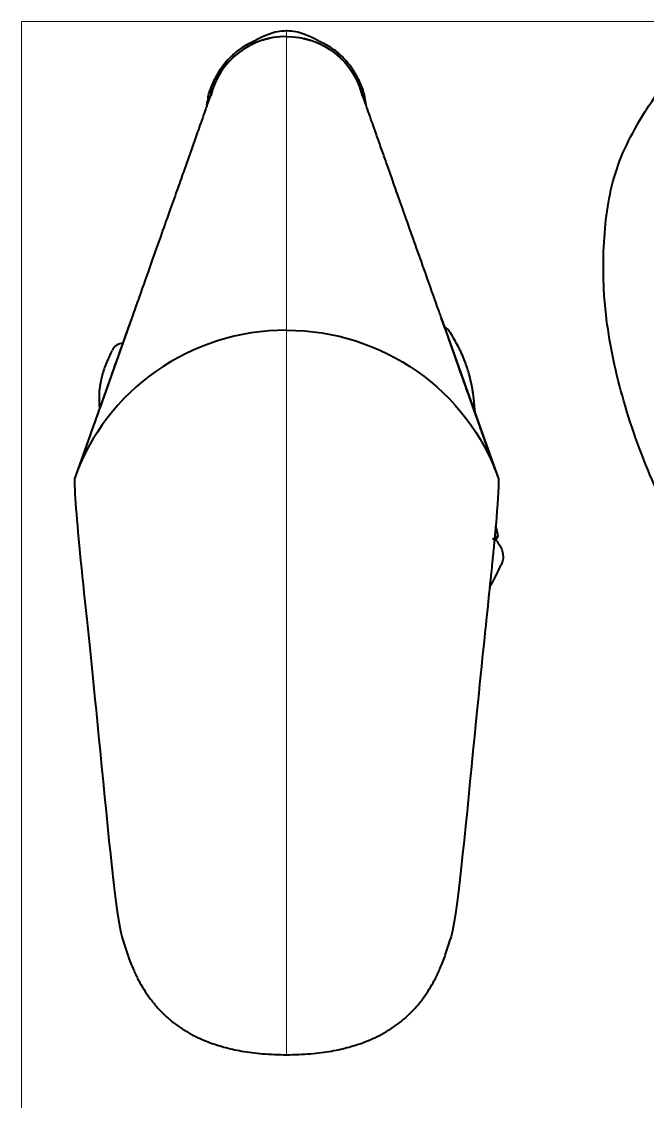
# Model space of a CAD drawing. Header units: millimetres. Extents: x 19 to 296, y 1 to 200.
# Drawn here: x 19.5 to 71.1, y 110.9 to 200 of the extents above; entities that cross this region are included whole.
import ezdxf

# ---------------------------------------------------------------- set-up
doc = ezdxf.new("R2010")
doc.units = ezdxf.units.MM
doc.header["$LTSCALE"] = 12.7
for name, color, linetype, lineweight in [('BORDER_FRAME', 7, 'Continuous', 15), ('TANGENT_LINES', 7, 'Continuous', 15), ('Visible', 7, 'Continuous', 40)]:
    doc.layers.add(name, color=color, linetype=linetype, lineweight=lineweight)

msp = doc.modelspace()

# ---------------------------------------------------------------- linework, layer by layer
at = {"layer": 'BORDER_FRAME'}
for p, q in [((19.474, 10), (19.474, 200)), ((19.474, 200), (296.474, 200))]:
    msp.add_line(p, q, dxfattribs=at)
at = {"layer": 'TANGENT_LINES'}
for p, q in [((41.334, 199.233), (41.334, 198.771)), ((41.334, 198.771), (41.334, 174.538)), ((41.334, 174.538), (41.334, 114.75))]:
    msp.add_line(p, q, dxfattribs=at)
at = {"layer": 'Visible'}
for p, q in [((41.385, 199.232), (41.334, 199.234)), ((35.021, 194.361), (34.973, 194.218)), ((35.267, 194.507), (35.081, 193.976)), ((47.515, 194.186), (47.401, 194.507)), ((47.695, 194.218), (47.648, 194.361)), ((35.081, 193.976), (34.769, 193.092)), ((47.9, 193.091), (47.515, 194.186)), ((28.56, 175.552), (23.834, 162.283)), ((54.372, 174.809), (54.104, 175.564)), ((54.104, 175.564), (58.834, 162.283)), ((24.243, 163.396), (24.095, 162.982)), ((58.529, 157.668), (58.58, 157.386)), ((58.671, 157.39), (58.608, 157.243)), ((58.789, 157.588), (58.72, 157.434))]:
    msp.add_line(p, q, dxfattribs=at)
for centre, radius, start, end in [((50.48, 156.089), 8.443, 10.22324, 15.68409), ((29.209, 175.21), 34.432, 328.83144, 329.21568), ((36.712, 165.497), 24.608, 330.32235, 335.23311)]:
    msp.add_arc(centre, radius, start, end, dxfattribs=at)
for centre, major_axis, ratio, start_param, end_param in [((41.334, 192.49), (6.406, 0), 0.980422, 1.570796, 2.920278), ((41.334, 192.49), (6.406, 0), 0.980422, 1.570796, 2.817912), ((41.334, 156.4), (18.5, 0), 0.980422, 1.570796, 2.811295), ((41.334, 156.4), (18.5, 0), 0.980422, 1.570796, 2.811295), ((107.633, 198.367), (80.775, 30.473), 0.340686, 3.938162, 3.939552)]:
    msp.add_ellipse(centre, major_axis=major_axis, ratio=ratio, start_param=start_param, end_param=end_param, dxfattribs=at)
at = {"layer": 'Visible', "extrusion": (0, 0, -1)}
for centre, major_axis, ratio, start_param, end_param in [((41.334, 192.49), (-6.406, 0), 0.980422, 1.570796, 2.920278), ((41.334, 192.49), (-6.406, 0), 0.980422, 1.570796, 2.817911), ((41.334, 156.4), (-18.5, 0), 0.980422, 1.570796, 2.811295), ((41.334, 156.4), (-18.5, 0), 0.980422, 1.570796, 2.811295), ((-299.199, 330.569), (-832.18, -313.942), 0.340686, 4.399679, 4.4)]:
    msp.add_ellipse(centre, major_axis=major_axis, ratio=ratio, start_param=start_param, end_param=end_param, dxfattribs=at)
at = {"layer": 'Visible'}
for points, knots in [([(41.334, 199.234), (41.078, 199.214), (40.579, 199.176), (39.924, 198.982), (39.363, 198.754), (38.918, 198.533), (38.548, 198.332), (38.393, 198.25), (38.264, 198.182), (38.042, 198.081), (37.821, 197.966), (37.26, 197.577), (36.974, 197.323), (36.625, 196.991), (36.221, 196.534), (35.77, 195.919), (35.32, 195.14), (35.119, 194.617), (35.021, 194.361)], [0, 0, 0, 0, 0.077432, 0.150822, 0.219695, 0.283185, 0.340211, 0.37655, 0.409931, 0.452543, 0.498178, 0.570755, 0.627123, 0.687324, 0.756683, 0.834542, 0.918854, 1, 1, 1, 1]), ([(47.648, 194.361), (47.55, 194.617), (47.349, 195.14), (46.899, 195.919), (46.448, 196.534), (46.044, 196.991), (45.694, 197.323), (45.409, 197.577), (44.848, 197.966), (44.627, 198.081), (44.404, 198.182), (44.276, 198.25), (44.121, 198.332), (43.751, 198.533), (43.306, 198.754), (42.747, 198.982), (42.091, 199.174), (41.622, 199.213), (41.385, 199.232)], [0, 0, 0, 0, 0.081359, 0.165892, 0.243956, 0.313497, 0.373857, 0.430372, 0.50314, 0.548895, 0.591619, 0.625088, 0.661522, 0.718699, 0.782354, 0.851409, 0.924991, 1, 1, 1, 1]), ([(34.769, 193.093), (34.851, 193.636), (34.921, 194.023), (34.973, 194.217), (34.981, 194.247), (34.989, 194.272), (34.996, 194.293), (35.006, 194.321), (35.016, 194.341), (35.024, 194.351), (35.026, 194.353), (35.027, 194.355), (35.029, 194.356), (35.048, 194.372), (35.063, 194.334), (35.073, 194.236), (35.078, 194.18), (35.082, 194.104), (35.083, 194.007)], [0.95326792, 0.95326792, 0.95326792, 0.95326792, 0.97322161, 0.97322161, 0.97322161, 0.97627566, 0.97627566, 0.97627566, 0.98055934, 0.98055934, 0.98055934, 0.98130692, 0.98130692, 0.98130692, 0.9915313, 0.9915313, 0.9915313, 0.99743512, 0.99743512, 0.99743512, 0.99743512]), ([(47.9, 193.093), (47.818, 193.636), (47.748, 194.023), (47.695, 194.217), (47.674, 194.296), (47.656, 194.343), (47.64, 194.356), (47.62, 194.372), (47.606, 194.334), (47.596, 194.236), (47.591, 194.18), (47.587, 194.104), (47.585, 194.007)], [0.95326483, 0.95326483, 0.95326483, 0.95326483, 0.97322161, 0.97322161, 0.97322161, 0.98130692, 0.98130692, 0.98130692, 0.9915313, 0.9915313, 0.9915313, 0.99743607, 0.99743607, 0.99743607, 0.99743607]), ([(34.769, 193.092), (34.755, 193.052), (34.699, 192.892), (34.155, 191.35), (33.72, 190.118), (33.261, 188.819), (32.818, 187.567), (32.278, 186.04), (31.647, 184.26), (30.911, 182.182), (30.072, 179.813), (29.096, 177.061), (28.72, 176), (28.561, 175.552)], [0, 0, 0, 0, 0.030383, 0.120557, 0.20731, 0.29042, 0.373503, 0.464821, 0.564006, 0.670505, 0.786702, 0.909852, 1, 1, 1, 1]), ([(54.104, 175.564), (54.01, 175.829), (53.757, 176.543), (52.794, 179.258), (51.985, 181.54), (51.221, 183.697), (50.562, 185.558), (50.051, 187), (49.612, 188.243), (49.232, 189.318), (48.8, 190.541), (48.433, 191.579), (47.908, 193.068), (47.901, 193.09), (47.9, 193.091)], [0, 0, 0, 0, 0.069948, 0.188845, 0.30148, 0.407513, 0.506533, 0.593616, 0.673813, 0.749307, 0.827501, 0.908665, 0.992638, 1, 1, 1, 1]), ([(28.561, 175.552), (28.348, 174.953), (28.015, 174.014), (27.871, 173.609), (27.819, 173.462)], [0, 0, 0, 0, 0.637503, 1, 1, 1, 1]), ([(56.899, 167.693), (56.61, 168.506), (55.999, 170.226), (54.842, 173.485), (54.503, 174.441), (54.372, 174.809)], [0, 0, 0, 0, 0.355118, 0.751258, 1, 1, 1, 1]), ([(54.373, 174.809), (54.403, 174.792), (54.453, 174.764), (54.48, 174.745), (54.518, 174.717), (54.518, 174.717), (54.52, 174.716), (54.523, 174.713), (54.536, 174.703), (54.582, 174.668), (54.741, 174.512), (54.81, 174.407), (54.844, 174.356)], [0, 0, 0, 0, 0.14524, 0.242069, 0.339343, 0.345501, 0.362889, 0.391933, 0.44853, 0.560637, 0.787674, 1, 1, 1, 1]), ([(56.897, 167.727), (56.896, 167.744), (56.89, 167.811), (56.839, 168.418), (56.784, 168.91), (56.724, 169.352), (56.669, 169.702), (56.568, 170.252), (56.382, 171.015), (56.056, 171.999), (55.545, 173.176), (55.093, 173.938), (54.865, 174.323)], [0, 0, 0, 0, 0.033445, 0.12973, 0.22293, 0.304928, 0.37931, 0.471939, 0.583403, 0.711635, 0.854334, 1, 1, 1, 1]), ([(27.819, 173.462), (27.476, 172.498), (26.813, 170.629), (26.209, 168.93), (25.917, 168.107)], [0, 0, 0, 0, 0.515796, 1, 1, 1, 1]), ([(27.816, 173.468), (27.81, 173.469), (27.779, 173.472), (27.193, 173.333), (27.025, 173.022), (26.94, 172.866)], [0, 0, 0, 0, 0.100317, 0.548708, 1, 1, 1, 1]), ([(26.928, 172.844), (26.769, 172.521), (26.449, 171.873), (26.104, 170.843), (25.936, 169.954), (25.859, 169.397), (25.877, 168.349), (25.897, 168.179), (25.904, 168.126)], [0, 0, 0, 0, 0.197468, 0.396682, 0.572983, 0.721934, 0.913144, 1, 1, 1, 1]), ([(25.917, 168.107), (25.799, 167.774), (25.474, 166.859), (24.722, 164.744), (24.243, 163.396)], [0, 0, 0, 0, 0.362982, 1, 1, 1, 1]), ([(58.574, 162.982), (58.047, 164.463), (57.262, 166.672), (56.989, 167.44), (56.899, 167.693)], [0, 0, 0, 0, 0.670764, 1, 1, 1, 1]), ([(23.834, 162.283), (23.834, 159.544), (25.363, 146.881), (27.122, 127.214), (27.732, 124.55), (27.803, 124.309)], [0, 0, 0, 0, 0.197185, 0.3302742, 0.3482877, 0.3482877, 0.3482877, 0.3482877]), ([(58.834, 162.283), (58.834, 161.438), (58.748, 160.135), (58.599, 158.452), (58.598, 158.436), (58.596, 158.42), (58.595, 158.405), (58.59, 158.348), (58.585, 158.292), (58.58, 158.235), (58.564, 158.055), (58.547, 157.871), (58.53, 157.684), (58.524, 157.619), (58.518, 157.554), (58.512, 157.488), (58.507, 157.443), (58.503, 157.399), (58.499, 157.354), (58.498, 157.339), (58.496, 157.325), (58.495, 157.311), (58.488, 157.24), (58.482, 157.168), (58.475, 157.096), (58.471, 157.054), (58.467, 157.012), (58.463, 156.97), (58.418, 156.507), (58.371, 156.022), (58.32, 155.517), (58.315, 155.468), (58.31, 155.418), (58.305, 155.368), (58.278, 155.09), (58.249, 154.806), (58.219, 154.516), (58.215, 154.47), (58.21, 154.423), (58.205, 154.377), (58.199, 154.314), (58.192, 154.25), (58.186, 154.186), (58.158, 153.915), (58.13, 153.639), (58.101, 153.358), (57.774, 150.201), (56.736, 140.515), (55.547, 127.214), (54.937, 124.55), (54.866, 124.309)], [0, 0, 0, 0, 0.0608168, 0.0608168, 0.0608168, 0.0613821, 0.0613821, 0.0613821, 0.0634082, 0.0634082, 0.0634082, 0.0697739, 0.0697739, 0.0697739, 0.0719709, 0.0719709, 0.0719709, 0.0734594, 0.0734594, 0.0734594, 0.0739313, 0.0739313, 0.0739313, 0.0762712, 0.0762712, 0.0762712, 0.0776399, 0.0776399, 0.0776399, 0.0925564, 0.0925564, 0.0925564, 0.0940198, 0.0940198, 0.0940198, 0.102177, 0.102177, 0.102177, 0.1034707, 0.1034707, 0.1034707, 0.105239, 0.105239, 0.105239, 0.1127476, 0.1127476, 0.1127476, 0.197185, 0.3302742, 0.3482877, 0.3482877, 0.3482877, 0.3482877]), ([(58.53, 157.302), (58.55, 157.281), (58.57, 157.26), (58.589, 157.239), (58.611, 157.215), (58.746, 157.062), (58.956, 156.763), (59.144, 156.332), (59.222, 155.897), (59.185, 155.505), (59.097, 155.268), (59.047, 155.169)], [41.734802, 41.734802, 41.734802, 41.734802, 43.227908, 43.227908, 43.227908, 44.906605, 53.957527, 63.008449, 72.059372, 81.110294, 88.095779, 88.095779, 88.095779, 88.095779]), ([(58.606, 157.241), (58.622, 157.268), (58.651, 157.316), (58.678, 157.363), (58.713, 157.422), (58.734, 157.457)], [0, 0, 0, 0, 0.343009, 0.612398, 1, 1, 1, 1]), ([(27.801, 124.315), (27.942, 123.856), (28.211, 122.981), (28.637, 121.907), (29.036, 121.058), (29.434, 120.336), (29.906, 119.601), (30.464, 118.871), (31.116, 118.164), (31.809, 117.544), (32.531, 117.007), (33.281, 116.544), (34.054, 116.145), (35, 115.746), (36.189, 115.36), (37.643, 115.034), (39.363, 114.797), (40.663, 114.766), (41.334, 114.75)], [0, 0, 0, 0, 0.070501, 0.134315, 0.19142, 0.245068, 0.300318, 0.35729, 0.415523, 0.472778, 0.529039, 0.584536, 0.639658, 0.699477, 0.765725, 0.838112, 0.916349, 1, 1, 1, 1]), ([(41.334, 114.75), (42.006, 114.766), (43.306, 114.797), (45.025, 115.034), (46.48, 115.36), (47.669, 115.746), (48.615, 116.145), (49.387, 116.544), (50.137, 117.007), (50.859, 117.544), (51.553, 118.164), (52.205, 118.871), (52.763, 119.601), (53.235, 120.336), (53.632, 121.058), (54.031, 121.907), (54.458, 122.981), (54.727, 123.856), (54.868, 124.315)], [0, 0, 0, 0, 0.083651, 0.161888, 0.234275, 0.300523, 0.360342, 0.415464, 0.470961, 0.527222, 0.584477, 0.64271, 0.699682, 0.754932, 0.80858, 0.865685, 0.929499, 1, 1, 1, 1])]:
    msp.add_open_spline(points, degree=3, knots=knots, dxfattribs=at)
msp.add_open_spline([(119.177, 174.538), (196.233, 159.062), (204.53, 61.552), (50.993, 92.388), (41.133, 208.268), (88.415, 198.771)], degree=5, dxfattribs=at)

doc.saveas('drawing.dxf')
